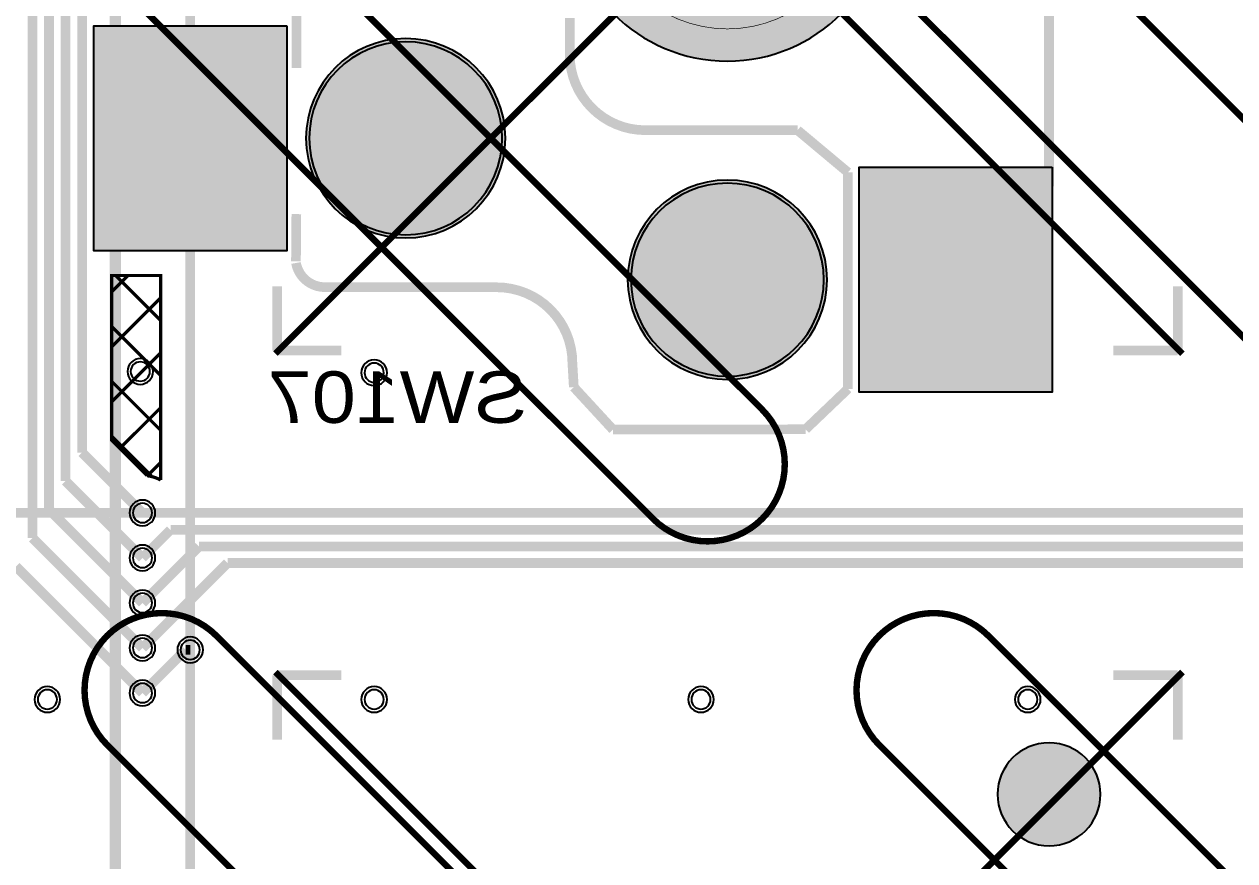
# Model space of a CAD drawing. Header units: millimetres. Extents: x -3 to 238, y -92 to 6.
# Drawn here: x 131.92 to 150.74, y -53.51 to -40.5 of the extents above; entities that cross this region are included whole.
import ezdxf
from ezdxf.enums import TextEntityAlignment as Align

# ---------------------------------------------------------------- set-up
doc = ezdxf.new("R2010")
doc.units = ezdxf.units.MM
doc.header["$MEASUREMENT"] = 0
for name, color, linetype, true_color in [('Bottom-Layer', 7, 'Continuous', 0x0000ff), ('Bottom-Paste-Mask-Layer', 7, 'Continuous', 0x800000), ('Bottom-Silkscreen-Layer', 7, 'Continuous', 0x66cc33), ('Bottom-Solder-Mask-Layer', 7, 'Continuous', 0xaa00ff), ('Document-Layer', 7, 'Continuous', 0xffffff), ('F.Adhes', 7, 'Continuous', 0x9069e9), ('Hole-Layer', 7, 'Continuous', 0x222222), ('Multi-Layer', 7, 'Continuous', 0xc0c0c0), ('Top-Layer', 7, 'Continuous', 0xff0000), ('Top-Paste-Mask-Layer', 7, 'Continuous', 0x808080), ('Top-Solder-Mask-Layer', 7, 'Continuous', 0x800080)]:
    doc.layers.add(name, color=color, linetype=linetype, true_color=true_color)
doc.styles.get("Standard").update_dxf_attribs({"font": 'arial.ttf'})

msp = doc.modelspace()

# ---------------------------------------------------------------- hatches: boundary and pattern name
at = {"layer": 'Bottom-Layer'}
for points in [[(140.35, -38.575, 1), (145.35, -38.575, 1)], [(136, -40.525), (136, -44.025), (133, -44.025), (133, -40.525)], [(136.3, -42.275, 1), (139.4, -42.275, 1)], [(147.9, -42.725), (147.9, -46.225), (144.9, -46.225), (144.9, -42.725)], [(141.3, -44.475, 1), (144.4, -44.475, 1)], [(147.05, -52.475, 1), (148.65, -52.475, 1)]]:
    msp.add_hatch(color=256, dxfattribs=at).paths.add_polyline_path(points)
at = {"layer": 'Bottom-Paste-Mask-Layer'}
for points in [[(140.35, -38.575, 1), (145.35, -38.575, 1)], [(136, -40.525), (136, -44.025), (133, -44.025), (133, -40.525)], [(136.3, -42.275, 1), (139.4, -42.275, 1)], [(147.9, -42.725), (147.9, -46.225), (144.9, -46.225), (144.9, -42.725)], [(141.3, -44.475, 1), (144.4, -44.475, 1)], [(147.05, -52.475, 1), (148.65, -52.475, 1)]]:
    msp.add_hatch(color=256, dxfattribs=at).paths.add_polyline_path(points)
at = {"layer": 'Bottom-Solder-Mask-Layer'}
for points in [[(140.35, -38.575, 1), (145.35, -38.575, 1)], [(136, -40.525), (136, -44.025), (133, -44.025), (133, -40.525)], [(136.3, -42.275, 1), (139.4, -42.275, 1)], [(147.9, -42.725), (147.9, -46.225), (144.9, -46.225), (144.9, -42.725)], [(141.3, -44.475, 1), (144.4, -44.475, 1)], [(147.05, -52.475, 1), (148.65, -52.475, 1)]]:
    msp.add_hatch(color=256, dxfattribs=at).paths.add_polyline_path(points)
at = {"layer": 'Hole-Layer'}
for points in [[(140.35, -38.575, 1), (145.35, -38.575, 1)], [(136.35, -42.275, 1), (139.35, -42.275, 1)], [(141.35, -44.475, 1), (144.35, -44.475, 1)], [(147.05, -52.475, 1), (148.65, -52.475, 1)]]:
    msp.add_hatch(color=256, dxfattribs=at).paths.add_polyline_path(points)
at = {"layer": 'Multi-Layer'}
for points in [[(140.35, -38.575, 1), (145.35, -38.575, 1)], [(140.35, -38.575, 1), (145.35, -38.575, 1)], [(140.35, -38.575, 1), (145.35, -38.575, 1)], [(136.3, -42.275, 1), (139.4, -42.275, 1)], [(136.3, -42.275, 1), (139.4, -42.275, 1)], [(136.3, -42.275, 1), (139.4, -42.275, 1)], [(141.3, -44.475, 1), (144.4, -44.475, 1)], [(141.3, -44.475, 1), (144.4, -44.475, 1)], [(141.3, -44.475, 1), (144.4, -44.475, 1)], [(147.05, -52.475, 1), (148.65, -52.475, 1)], [(147.05, -52.475, 1), (148.65, -52.475, 1)], [(147.05, -52.475, 1), (148.65, -52.475, 1)]]:
    msp.add_hatch(color=256, dxfattribs=at).paths.add_polyline_path(points)
at = {"layer": 'Top-Layer'}
for points in [[(140.35, -38.575, 1), (145.35, -38.575, 1)], [(136.3, -42.275, 1), (139.4, -42.275, 1)], [(141.3, -44.475, 1), (144.4, -44.475, 1)], [(147.05, -52.475, 1), (148.65, -52.475, 1)]]:
    msp.add_hatch(color=256, dxfattribs=at).paths.add_polyline_path(points)
at = {"layer": 'Top-Paste-Mask-Layer'}
for points in [[(140.35, -38.575, 1), (145.35, -38.575, 1)], [(136.3, -42.275, 1), (139.4, -42.275, 1)], [(141.3, -44.475, 1), (144.4, -44.475, 1)], [(147.05, -52.475, 1), (148.65, -52.475, 1)]]:
    msp.add_hatch(color=256, dxfattribs=at).paths.add_polyline_path(points)
at = {"layer": 'Top-Solder-Mask-Layer'}
for points in [[(140.35, -38.575, 1), (145.35, -38.575, 1)], [(136.3, -42.275, 1), (139.4, -42.275, 1)], [(141.3, -44.475, 1), (144.4, -44.475, 1)], [(147.05, -52.475, 1), (148.65, -52.475, 1)]]:
    msp.add_hatch(color=256, dxfattribs=at).paths.add_polyline_path(points)

# ---------------------------------------------------------------- linework, layer by layer
at = {"layer": 'Bottom-Layer'}
for points, const_width in [([(132.048, -48.49), (132.048, -20.833)], 0.152), ([(132.305, -48.047), (132.305, -20.939)], 0.152), ([(132.562, -21.046), (132.562, -47.604)], 0.152), ([(132.819, -47.161), (132.819, -21.152)], 0.152), ([(134.5, -42.275), (134.5, -23.225)], 0.152), ([(147.85, -39.748), (147.85, -43.025)], 0.152), ([(134.5, -42.275), (134.5, -50.229)], 0.152), ([(147.85, -43.025), (146.4, -44.475)], 0.152), ([(133.279, -44.663), (133.534, -44.409)], 0.0508), ([(133.342, -44.409), (134.041, -45.108)], 0.0508), ([(133.279, -45.518), (134.041, -44.756)], 0.0508), ([(133.279, -45.2), (134.041, -45.962)], 0.0508), ([(133.279, -46.372), (134.041, -45.61)], 0.0508), ([(133.279, -46.054), (134.041, -46.816)], 0.0508), ([(133.406, -47.098), (134.041, -46.464)], 0.0508), ([(133.279, -46.908), (133.906, -47.536)], 0.0508), ([(133.758, -48.1), (132.819, -47.161)], 0.152), ([(133.837, -47.522), (134.041, -47.318)], 0.0508), ([(132.562, -47.604), (133.758, -48.8)], 0.152), ([(133.758, -49.5), (132.305, -48.047)], 0.152), ([(133.758, -50.2), (132.048, -48.49)], 0.152), ([(131.791, -48.933), (133.758, -50.9)], 0.152), ([(134.5, -50.229), (134.5, -61.325)], 0.152)]:
    msp.add_lwpolyline(points, dxfattribs=dict(at, const_width=const_width))
for points in [[(140.35, -38.575, 1), (145.35, -38.575, 1)], [(136.3, -42.275, 1), (139.4, -42.275, 1)], [(141.3, -44.475, 1), (144.4, -44.475, 1)]]:
    msp.add_lwpolyline(points, format="xyb", close=True, dxfattribs=at)
for points in [[(136, -40.525), (136, -44.025), (133, -44.025), (133, -40.525)], [(147.9, -42.725), (147.9, -46.225), (144.9, -46.225), (144.9, -42.725)]]:
    msp.add_lwpolyline(points, close=True, dxfattribs=at)
at = {"layer": 'Bottom-Layer', "const_width": 0.0508}
msp.add_lwpolyline([(134.041, -44.409), (134.041, -47.589, 0.096), (133.829, -47.521), (133.279, -46.971), (133.279, -44.409)], format="xyb", close=True, dxfattribs=at)
at = {"layer": 'Bottom-Layer'}
msp.add_lwpolyline([(147.05, -52.475, 1), (148.65, -52.475), (148.65, -52.475, 1), (147.05, -52.475)], format="xyb", dxfattribs=at)
at = {"layer": 'Bottom-Paste-Mask-Layer'}
for points in [[(140.35, -38.575, 1), (145.35, -38.575, 1)], [(136.3, -42.275, 1), (139.4, -42.275, 1)], [(141.3, -44.475, 1), (144.4, -44.475, 1)]]:
    msp.add_lwpolyline(points, format="xyb", close=True, dxfattribs=at)
for points in [[(136, -40.525), (136, -44.025), (133, -44.025), (133, -40.525)], [(147.9, -42.725), (147.9, -46.225), (144.9, -46.225), (144.9, -42.725)]]:
    msp.add_lwpolyline(points, close=True, dxfattribs=at)
msp.add_lwpolyline([(147.05, -52.475, 1), (148.65, -52.475), (148.65, -52.475, 1), (147.05, -52.475)], format="xyb", dxfattribs=at)
at = {"layer": 'Bottom-Silkscreen-Layer', "const_width": 0.15}
for points in [[(136.15, -40.337), (136.15, -41.181)], [(136.15, -40.337), (136.15, -41.181)], [(140.4, -40.404), (140.4, -40.975)], [(140.4, -40.404), (140.4, -40.975)], [(143.941, -42.15), (141.575, -42.15)], [(143.941, -42.15), (141.575, -42.15)], [(144.725, -42.806), (143.941, -42.15)], [(144.725, -42.806), (143.941, -42.15)], [(144.725, -42.806), (144.725, -46.171)], [(144.725, -42.806), (144.725, -46.171)], [(136.15, -43.455), (136.144, -44.188)], [(136.15, -43.455), (136.144, -44.188)], [(139.266, -44.592), (136.602, -44.59)], [(139.266, -44.592), (136.602, -44.59)], [(140.441, -45.767), (140.463, -46.144)], [(140.441, -45.767), (140.463, -46.144)], [(140.463, -46.144), (141.072, -46.805)], [(140.463, -46.144), (141.072, -46.805)], [(144.066, -46.8), (144.725, -46.171)], [(144.066, -46.8), (144.725, -46.171)], [(144.066, -46.8), (141.072, -46.805)], [(144.066, -46.8), (141.072, -46.805)]]:
    msp.add_lwpolyline(points, dxfattribs=at)
for points in [[(141.575, -42.15, -0.414), (140.4, -40.975)], [(141.575, -42.15, -0.414), (140.4, -40.975)], [(136.602, -44.59, -0.369), (136.145, -44.214)], [(136.602, -44.59, -0.369), (136.145, -44.214)], [(139.266, -44.592, -0.414), (140.441, -45.767)], [(139.266, -44.592, -0.414), (140.441, -45.767)]]:
    msp.add_lwpolyline(points, format="xyb", dxfattribs=at)
at = {"layer": 'Bottom-Solder-Mask-Layer'}
for points in [[(140.35, -38.575, 1), (145.35, -38.575, 1)], [(136.3, -42.275, 1), (139.4, -42.275, 1)], [(141.3, -44.475, 1), (144.4, -44.475, 1)]]:
    msp.add_lwpolyline(points, format="xyb", close=True, dxfattribs=at)
for points in [[(136, -40.525), (136, -44.025), (133, -44.025), (133, -40.525)], [(147.9, -42.725), (147.9, -46.225), (144.9, -46.225), (144.9, -42.725)]]:
    msp.add_lwpolyline(points, close=True, dxfattribs=at)
msp.add_lwpolyline([(147.05, -52.475, 1), (148.65, -52.475), (148.65, -52.475, 1), (147.05, -52.475)], format="xyb", dxfattribs=at)
at = {"layer": 'Document-Layer'}
for points, const_width in [([(133.325, -48.1), (133.325, -29.05)], 0.15), ([(133.325, -48.1), (133.325, -29.05)], 0.15), ([(133.35, -29.05), (133.35, -48.1)], 0.15), ([(133.35, -29.05), (133.35, -48.1)], 0.15), ([(135.825, -31.524), (149.924, -45.624)], 0.1), ([(135.825, -45.624), (149.924, -31.524)], 0.1), ([(135.85, -44.575), (135.85, -45.575)], 0.15), ([(135.85, -44.575), (135.85, -45.575)], 0.15), ([(149.85, -45.575), (149.85, -44.575)], 0.15), ([(149.85, -45.575), (149.85, -44.575)], 0.15), ([(135.85, -45.575), (136.85, -45.575)], 0.15), ([(135.85, -45.575), (136.85, -45.575)], 0.15), ([(148.85, -45.575), (149.85, -45.575)], 0.15), ([(148.85, -45.575), (149.85, -45.575)], 0.15), ([(133.35, -48.1), (114.3, -48.1)], 0.15), ([(114.3, -48.1), (133.35, -48.1)], 0.15), ([(133.35, -48.1), (114.3, -48.1)], 0.15), ([(114.3, -48.1), (133.35, -48.1)], 0.15), ([(152.375, -48.1), (133.325, -48.1)], 0.15), ([(133.325, -48.1), (152.375, -48.1)], 0.15), ([(133.325, -67.15), (133.325, -48.1)], 0.15), ([(152.375, -48.1), (133.325, -48.1)], 0.15), ([(133.325, -48.1), (152.375, -48.1)], 0.15), ([(133.325, -67.15), (133.325, -48.1)], 0.15), ([(133.35, -48.1), (133.35, -67.15)], 0.15), ([(133.35, -48.1), (133.35, -67.15)], 0.15), ([(135.825, -50.575), (149.924, -64.674)], 0.1), ([(135.825, -64.674), (149.924, -50.575)], 0.1), ([(135.85, -50.625), (136.85, -50.625)], 0.15), ([(135.85, -51.625), (135.85, -50.625)], 0.15), ([(135.85, -50.625), (136.85, -50.625)], 0.15), ([(135.85, -51.625), (135.85, -50.625)], 0.15), ([(149.85, -50.625), (148.85, -50.625)], 0.15), ([(149.85, -50.625), (148.85, -50.625)], 0.15), ([(149.85, -50.625), (149.85, -51.625)], 0.15), ([(149.85, -50.625), (149.85, -51.625)], 0.15)]:
    msp.add_lwpolyline(points, dxfattribs=dict(at, const_width=const_width))
at = {"layer": 'Document-Layer', "const_width": 0.01}
msp.add_lwpolyline([(140.85, -38.575, 1), (144.85, -38.575), (144.85, -38.575, 1), (140.85, -38.575)], format="xyb", dxfattribs=at)
msp.add_lwpolyline([(140.85, -38.575, 1), (144.85, -38.575), (144.85, -38.575, 1), (140.85, -38.575)], format="xyb", dxfattribs=at)
at = {"layer": 'Document-Layer', "const_width": 0.1}
for points in [[(134.906, -38.009, 1), (133.209, -39.706), (141.694, -48.191, 1), (143.391, -46.494)], [(155.391, -46.494), (146.906, -38.009, 1), (145.209, -39.706), (153.694, -48.191, 1)], [(143.391, -58.494), (134.906, -50.009, 1), (133.209, -51.706), (141.694, -60.191, 1)], [(146.906, -50.009, 1), (145.209, -51.706), (153.694, -60.191, 1), (155.391, -58.494)]]:
    msp.add_lwpolyline(points, format="xyb", close=True, dxfattribs=at)
at = {"layer": 'F.Adhes', "const_width": 0.15}
for points in [[(135.85, -44.575), (135.85, -45.575)], [(135.85, -45.575), (135.85, -44.575)], [(135.85, -44.575), (135.85, -45.575)], [(135.85, -45.575), (135.85, -44.575)], [(149.85, -45.575), (149.85, -44.575)], [(149.85, -45.575), (149.85, -44.575)], [(149.85, -45.575), (149.85, -44.575)], [(149.85, -45.575), (149.85, -44.575)], [(135.85, -45.575), (136.85, -45.575)], [(136.85, -45.575), (135.85, -45.575)], [(135.85, -45.575), (136.85, -45.575)], [(136.85, -45.575), (135.85, -45.575)], [(148.85, -45.575), (149.85, -45.575)], [(148.85, -45.575), (149.85, -45.575)], [(148.85, -45.575), (149.85, -45.575)], [(148.85, -45.575), (149.85, -45.575)]]:
    msp.add_lwpolyline(points, dxfattribs=at)
at = {"layer": 'Hole-Layer'}
for points in [[(140.35, -38.575, 1), (145.35, -38.575, 1)], [(133.574, -45.901, 1), (133.874, -45.901, 1)], [(137.21, -45.92, 1), (137.51, -45.92, 1)], [(133.608, -48.1, 1), (133.908, -48.1, 1)], [(133.608, -48.8, 1), (133.908, -48.8, 1)], [(133.608, -49.5, 1), (133.908, -49.5, 1)], [(133.608, -50.2, 1), (133.908, -50.2, 1)], [(134.35, -50.229, 1), (134.65, -50.229, 1)], [(133.608, -50.9, 1), (133.908, -50.9, 1)], [(132.13, -51, 1), (132.43, -51, 1)], [(137.21, -51, 1), (137.51, -51, 1)], [(142.29, -51, 1), (142.59, -51, 1)], [(147.37, -51, 1), (147.67, -51, 1)]]:
    msp.add_lwpolyline(points, format="xyb", close=True, dxfattribs=at)
for points in [[(136.35, -42.275, 1), (139.35, -42.275), (139.35, -42.275, 1), (136.35, -42.275)], [(141.35, -44.475, 1), (144.35, -44.475), (144.35, -44.475, 1), (141.35, -44.475)], [(147.05, -52.475, 1), (148.65, -52.475), (148.65, -52.475, 1), (147.05, -52.475)]]:
    msp.add_lwpolyline(points, format="xyb", dxfattribs=at)
at = {"layer": 'Multi-Layer'}
for points in [[(140.35, -38.575, 1), (145.35, -38.575, 1)], [(140.35, -38.575, 1), (145.35, -38.575, 1)], [(140.35, -38.575, 1), (145.35, -38.575, 1)], [(136.3, -42.275, 1), (139.4, -42.275, 1)], [(136.3, -42.275, 1), (139.4, -42.275, 1)], [(136.3, -42.275, 1), (139.4, -42.275, 1)], [(141.3, -44.475, 1), (144.4, -44.475, 1)], [(141.3, -44.475, 1), (144.4, -44.475, 1)], [(141.3, -44.475, 1), (144.4, -44.475, 1)], [(133.524, -45.901, 1), (133.924, -45.901, 1)], [(137.16, -45.92, 1), (137.56, -45.92, 1)], [(133.558, -48.1, 1), (133.958, -48.1, 1)], [(133.558, -48.8, 1), (133.958, -48.8, 1)], [(133.558, -49.5, 1), (133.958, -49.5, 1)], [(133.558, -50.2, 1), (133.958, -50.2, 1)], [(134.3, -50.229, 1), (134.7, -50.229, 1)], [(132.08, -51, 1), (132.48, -51, 1)], [(133.558, -50.9, 1), (133.958, -50.9, 1)], [(137.16, -51, 1), (137.56, -51, 1)], [(142.24, -51, 1), (142.64, -51, 1)], [(147.32, -51, 1), (147.72, -51, 1)]]:
    msp.add_lwpolyline(points, format="xyb", close=True, dxfattribs=at)
msp.add_lwpolyline([(147.05, -52.475, 1), (148.65, -52.475), (148.65, -52.475, 1), (147.05, -52.475)], format="xyb", dxfattribs=at)
msp.add_lwpolyline([(147.05, -52.475, 1), (148.65, -52.475), (148.65, -52.475, 1), (147.05, -52.475)], format="xyb", dxfattribs=at)
msp.add_lwpolyline([(147.05, -52.475, 1), (148.65, -52.475), (148.65, -52.475, 1), (147.05, -52.475)], format="xyb", dxfattribs=at)
at = {"layer": 'Top-Layer'}
for points in [[(140.35, -38.575, 1), (145.35, -38.575, 1)], [(136.3, -42.275, 1), (139.4, -42.275, 1)], [(141.3, -44.475, 1), (144.4, -44.475, 1)]]:
    msp.add_lwpolyline(points, format="xyb", close=True, dxfattribs=at)
at = {"layer": 'Top-Layer', "const_width": 0.152}
for points in [[(210.718, -48.1), (133.758, -48.1)], [(133.758, -48.8), (134.194, -48.364)], [(134.194, -48.364), (191.456, -48.364)], [(133.758, -49.5), (134.637, -48.621)], [(134.637, -48.621), (172.409, -48.621)], [(133.758, -50.2), (135.08, -48.878)], [(135.08, -48.878), (153.356, -48.878)], [(133.758, -50.9), (134.43, -50.229)], [(134.43, -50.229), (134.5, -50.229)]]:
    msp.add_lwpolyline(points, dxfattribs=at)
at = {"layer": 'Top-Layer'}
msp.add_lwpolyline([(147.05, -52.475, 1), (148.65, -52.475), (148.65, -52.475, 1), (147.05, -52.475)], format="xyb", dxfattribs=at)
at = {"layer": 'Top-Paste-Mask-Layer'}
for points in [[(140.35, -38.575, 1), (145.35, -38.575, 1)], [(136.3, -42.275, 1), (139.4, -42.275, 1)], [(141.3, -44.475, 1), (144.4, -44.475, 1)]]:
    msp.add_lwpolyline(points, format="xyb", close=True, dxfattribs=at)
msp.add_lwpolyline([(147.05, -52.475, 1), (148.65, -52.475), (148.65, -52.475, 1), (147.05, -52.475)], format="xyb", dxfattribs=at)
at = {"layer": 'Top-Solder-Mask-Layer'}
for points in [[(140.35, -38.575, 1), (145.35, -38.575, 1)], [(136.3, -42.275, 1), (139.4, -42.275, 1)], [(141.3, -44.475, 1), (144.4, -44.475, 1)]]:
    msp.add_lwpolyline(points, format="xyb", close=True, dxfattribs=at)
msp.add_lwpolyline([(147.05, -52.475, 1), (148.65, -52.475), (148.65, -52.475, 1), (147.05, -52.475)], format="xyb", dxfattribs=at)

# ---------------------------------------------------------------- texts
at = {"layer": 'Bottom-Silkscreen-Layer', "text_generation_flag": 2, "width": 1.1}
msp.add_text('SW107', height=0.8001, dxfattribs=at).set_placement((137.722, -46.3), align=Align.MIDDLE_CENTER)

doc.saveas('drawing.dxf')
